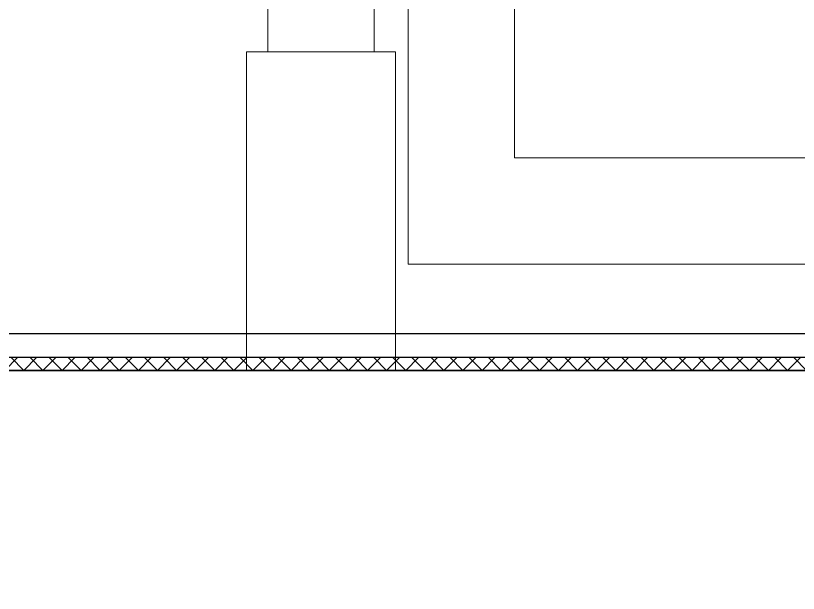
# Model space of a CAD drawing. Header units: millimetres. Extents: x 0 to 87554, y -20854 to 20404.
# Drawn here: x 48959.9 to 49328, y 15024.6 to 15296.5 of the extents above; entities that cross this region are included whole.
import ezdxf

# ---------------------------------------------------------------- set-up
doc = ezdxf.new("R2010")
doc.units = ezdxf.units.MM
doc.layers.get('0').update_dxf_attribs({"lineweight": 15})
doc.layers.add('02___PRT_ALL_AXES', color=7, linetype='Continuous')
doc.layers.add('THICK', color=7, linetype='Continuous', lineweight=0)

# ---------------------------------------------------------------- blocks, each defined once
blk = doc.blocks.new('y5i76i7676')
at = {"color": 7, "linetype": 'Continuous'}
for p, q in [((950721.8, -65604.58, 19235.73), (950721.8, -64726.58, 19235.73)), ((950671.8, -65604.58, 19235.73), (950671.8, -65204.58, 19235.73)), ((950661.8, -65754.58, 19235.73), (950661.8, -65604.58, 19235.73)), ((950661.8, -65604.58, 19235.73), (950731.8, -65604.58, 19235.73)), ((950731.8, -65754.58, 19235.73), (950731.8, -65604.58, 19235.73))]:
    blk.add_line(p, q, dxfattribs=at)
blk.add_lwpolyline([(951877.81, -64726.58, 0.414214), (951702.81, -64551.58), (950912.81, -64551.58, 0.414214), (950737.81, -64726.58), (950737.81, -65704.58), (951877.81, -65704.58)], format="xyb", close=True)
blk.add_lwpolyline([(951282.81, -65654.58), (950787.81, -65654.58), (950787.81, -65204.58), (951282.81, -65204.58)], close=True)
at = {"layer": '02___PRT_ALL_AXES', "color": 7, "linetype": 'Continuous'}
blk.add_line((954027.81, -65754.58, 19235.73), (948587.8, -65754.58, 19235.73), dxfattribs=at)
blk = doc.blocks.new('e4tggg')
at = {"layer": 'THICK', "color": 87, "lineweight": -3}
blk.add_line((-489.69, -2011.2), (1624.31, -2011.2), dxfattribs=at)

msp = doc.modelspace()

# ---------------------------------------------------------------- hatches: boundary and pattern name
at = {"lineweight": 25}
h = msp.add_hatch(dxfattribs=at)
h.set_pattern_fill('ANSI37', color=6, scale=2, style=0)
h.set_pattern_definition([(45, (47715.4595, 15129.5306), (-4.490128, 4.490128), []), (135, (47715.4595, 15129.5306), (-4.490128, -4.490128), [])])
h.paths.add_polyline_path([(47014.46, 15129.531), (52414.46, 15129.531), (52414.46, 15135.567), (47014.46, 15135.567)])

# ---------------------------------------------------------------- linework, layer by layer
at = {"color": 6, "lineweight": 25, "elevation": 19235.731}
msp.add_lwpolyline([(47014.46, 15129.531), (52414.46, 15129.531), (52414.46, 15135.567), (47014.46, 15135.567)], close=True, dxfattribs=at)
at = {"elevation": 19235.731}
msp.add_lwpolyline([(46994.46, 15129.531), (52434.46, 15129.531), (52434.46, 14929.506), (46994.46, 14929.506)], close=True, dxfattribs=at)

# ---------------------------------------------------------------- block references
at = {"lineweight": -3}
msp.add_blockref('e4tggg', (49147.147, 17158.127, 19235.731), dxfattribs=at)
at = {"layer": 'THICK', "lineweight": -3}
msp.add_blockref('y5i76i7676', (-901593.344, 80884.109), dxfattribs=at)

doc.saveas('drawing.dxf')
